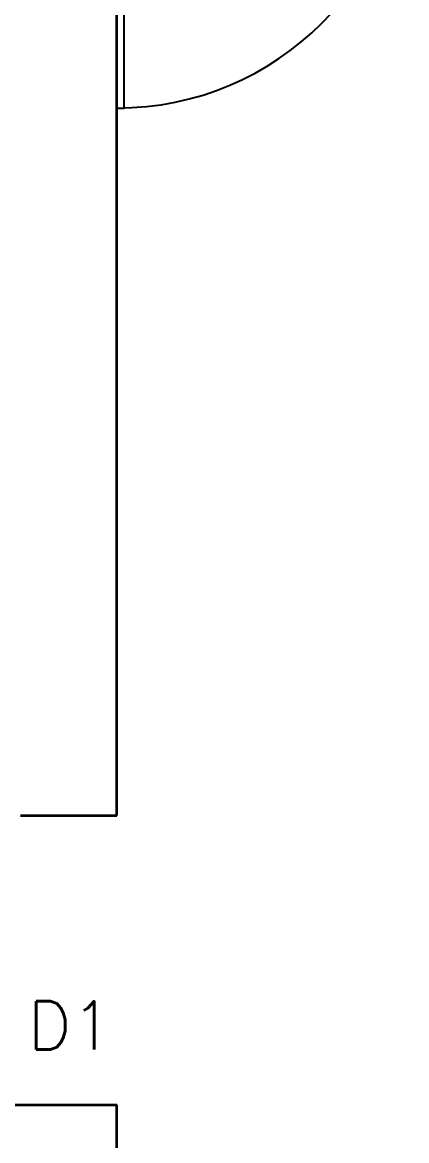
# Model space of a CAD drawing. Header units: millimetres. Extents: x -3934 to 8933, y -13584 to -2539.
# Drawn here: x 1080 to 2274, y -8061 to -4583 of the extents above; entities that cross this region are included whole.
import ezdxf

# ---------------------------------------------------------------- set-up
doc = ezdxf.new("R2010")
doc.units = ezdxf.units.MM
doc.header["$LTSCALE"] = 20
for name, color, linetype, lineweight in [('A-DOOR-SING-NEWW', 104, 'Continuous', 25), ('A-TEXT-NOTE-ANNO', 7, 'Continuous', 18), ('A-WALL-FULL-NEWW', 40, 'Continuous', 35)]:
    doc.layers.add(name, color=color, linetype=linetype, lineweight=lineweight)
doc.styles.add('Annotative', font='simplex.shx', dxfattribs={"height": 150})

msp = doc.modelspace()

# ---------------------------------------------------------------- linework, layer by layer
at = {"layer": 'A-DOOR-SING-NEWW'}
msp.add_lwpolyline([(1373.645314993046, -3949.594965435565), (1373.645314993047, -4849.594965435565), (1396.145314993047, -4849.594965435565), (1396.145314993046, -3949.594965435565)], close=True, dxfattribs=at)
msp.add_arc((1373.645314993046, -3949.594965435565), 900, 270, 0, dxfattribs=at)
at = {"layer": 'A-WALL-FULL-NEWW'}
for p, q in [((1373.645314993046, -7049.594965435565), (1373.645314993046, -3649.594965435565)), ((1073.645314993046, -7049.594965435565), (1373.645314993046, -7049.594965435565)), ((-1926.354685006954, -7949.594965435565), (1373.645314993046, -7949.594965435565)), ((1373.645314993046, -8249.594965435565), (1373.645314993046, -7949.594965435565))]:
    msp.add_line(p, q, dxfattribs=at)

# ---------------------------------------------------------------- texts
at = {"layer": 'A-TEXT-NOTE-ANNO', "insert": (1096.9058940041, -7627.667365870439), "char_height": 150, "width": 523.8688817692455, "attachment_point": 1, "style": 'Annotative'}
msp.add_mtext('D1', dxfattribs=at)

doc.saveas('drawing.dxf')
